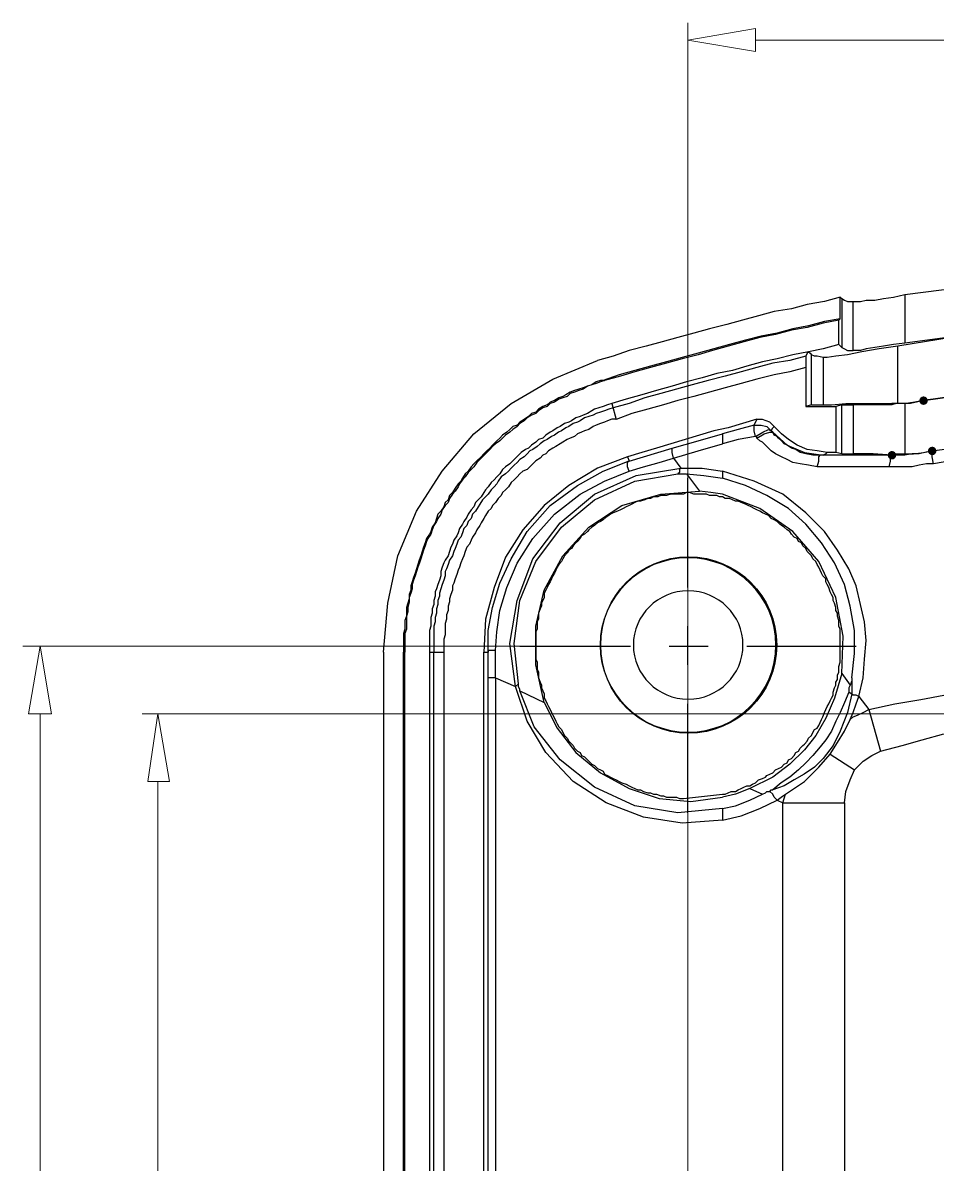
# Model space of a CAD drawing. Header units: millimetres. Extents: x 9 to 367, y 9 to 251.
# Drawn here: x 294.6 to 321.54, y 207.41 to 241.05 of the extents above; entities that cross this region are included whole.
import ezdxf

# ---------------------------------------------------------------- set-up
doc = ezdxf.new("R2010")
doc.units = ezdxf.units.MM
doc.layers.add('图层 1', color=7, linetype='Continuous')

msp = doc.modelspace()

# ---------------------------------------------------------------- hatches: boundary and pattern name
at = {"layer": '图层 1'}
h = msp.add_hatch(color=7, dxfattribs=at)
edge = h.paths.add_edge_path()
edge.add_arc((321.140772, 229.912227), 0.12506, 0, 360)
h = msp.add_hatch(color=7, dxfattribs=at)
edge = h.paths.add_edge_path()
edge.add_arc((320.209228, 228.303737), 0.12506, 0, 360)
h = msp.add_hatch(color=7, dxfattribs=at)
edge = h.paths.add_edge_path()
edge.add_arc((321.394667, 228.430667), 0.12506, 0, 360)

# ---------------------------------------------------------------- linework, layer by layer
at = {"layer": '图层 1', "color": 3, "lineweight": 5}
for points in [[(314.197859, 205.231929), (314.197859, 241.045929)], [(314.197859, 240.537929), (316.187878, 240.876596)], [(316.187772, 240.199298), (316.187772, 240.876631)], [(316.187772, 240.199298), (314.197753, 240.537965)], [(316.187772, 240.537929), (333.163439, 240.537929)], [(309.244859, 222.673404), (294.597526, 222.673404)], [(294.766859, 220.683702), (295.105526, 222.673369)], [(295.10549, 222.673404), (295.44451, 220.683737)], [(294.766859, 220.683702), (295.444545, 220.683702)], [(295.10549, 220.683702), (295.10549, 172.550702)], [(322.156737, 220.683702), (298.111404, 220.683702)], [(298.28049, 218.693965), (298.577176, 220.683631)], [(298.577141, 220.683702), (298.915808, 218.694035)], [(298.28049, 218.693965), (298.915843, 218.693965)], [(298.577141, 218.693965), (298.577141, 172.550631)]]:
    msp.add_lwpolyline(points, dxfattribs=at)
at = {"layer": '图层 1', "color": 7, "lineweight": 25}
for points in [[(320.590263, 233.045035), (327.913929, 233.976369), (335.152929, 234.315035), (342.434263, 233.976369), (349.757929, 233.045035)], [(318.685474, 232.960298), (318.219808, 232.833298), (317.711455, 232.748631), (317.246141, 232.621631), (316.737788, 232.536965), (316.272122, 232.409965), (315.806808, 232.282965), (315.341141, 232.155965), (314.832788, 232.028965), (314.367474, 231.901965), (313.901455, 231.774965), (313.435788, 231.647965), (312.970474, 231.520965), (312.462122, 231.393965), (311.996808, 231.224631), (311.531141, 231.097631)], [(318.685474, 232.325369), (318.685474, 232.960369)], [(318.685474, 232.960298), (318.727455, 232.917965)], [(318.72749, 232.917894), (318.812157, 232.875561)], [(318.72749, 232.917894), (318.72749, 231.478561)], [(318.812227, 232.875702), (318.896894, 232.833369), (319.066227, 232.833369)], [(319.066157, 232.833333), (319.150824, 232.833333), (319.278176, 232.833333), (319.447157, 232.875667), (319.70151, 232.875667), (319.95551, 232.918), (320.25149, 232.960333), (320.590157, 233.045)], [(319.066157, 231.393965), (319.066157, 232.833298)], [(349.969667, 231.520929), (346.286667, 232.113596), (342.603667, 232.536929), (338.878333, 232.748596), (335.153, 232.833263), (331.47, 232.748596), (327.744667, 232.536929), (324.061667, 232.113596), (320.378667, 231.520929)], [(349.757824, 231.605667), (342.434157, 232.579333), (335.153176, 232.918), (327.913824, 232.579333), (320.590157, 231.605667)], [(320.590263, 233.045035), (320.590263, 231.605702)], [(318.685474, 232.325369), (318.219808, 232.240702), (317.753788, 232.113702), (317.288474, 232.029035), (316.822808, 231.902035), (316.356788, 231.817369), (315.891122, 231.690369), (315.425808, 231.563369), (314.959788, 231.436369), (314.494122, 231.309369), (314.028808, 231.182369), (313.562788, 231.055369), (313.097122, 230.928369), (312.631808, 230.801369), (312.166141, 230.674369), (311.700122, 230.505035)], [(318.643071, 232.282965), (318.177404, 232.198298), (317.711384, 232.071298), (317.246071, 231.986631), (316.780404, 231.859631), (316.314384, 231.774965), (315.849071, 231.647965), (315.383404, 231.520965), (314.917384, 231.393965), (314.494051, 231.266965), (314.028737, 231.139965), (313.563071, 231.012965), (313.097051, 230.885965), (312.631737, 230.758965), (312.208404, 230.631965), (311.742384, 230.504965)], [(318.643071, 231.563298), (318.643071, 232.282965)], [(318.685474, 232.325369), (318.643141, 232.283035)], [(318.643071, 231.563298), (318.177404, 231.436298), (317.753718, 231.351631)], [(320.378737, 231.520929), (319.828051, 231.436263), (319.320404, 231.351596), (318.897071, 231.266929), (318.558404, 231.224596), (318.304404, 231.182263), (318.177404, 231.182263)], [(318.72749, 231.478737), (318.643176, 231.563404)], [(318.72749, 231.478737), (318.812157, 231.436404), (318.896824, 231.394071), (319.066157, 231.394071)], [(320.590263, 231.605667), (320.251596, 231.563333), (319.955263, 231.521), (319.701263, 231.478667), (319.447263, 231.436333), (319.277929, 231.394), (319.150929, 231.394), (319.066263, 231.394)], [(320.378737, 229.827667), (320.378737, 231.521)], [(305.223404, 222.503894), (305.350051, 223.943227), (305.646737, 225.340227), (306.197071, 226.652561), (306.959071, 227.837894), (307.890404, 228.938561), (308.991071, 229.827561), (310.218737, 230.547227), (311.531071, 231.097561)], [(317.753894, 231.351596), (317.28858, 231.266929), (316.822561, 231.139929), (316.399227, 231.055263), (315.933561, 230.928263), (315.51058, 230.801263), (315.044561, 230.716596), (314.621227, 230.589596), (314.155561, 230.462596), (313.73258, 230.335596), (313.266561, 230.208596), (312.843227, 230.081596), (312.377561, 229.954596), (311.95458, 229.827596)], [(317.669157, 231.224631), (317.203843, 231.097631), (316.69549, 231.012965), (316.230176, 230.885965), (315.76451, 230.758965), (315.29849, 230.631965), (314.790843, 230.504965), (314.325176, 230.377965), (313.859157, 230.250965), (313.393843, 230.123965), (312.928176, 229.996965), (312.462157, 229.827631), (311.996843, 229.700631)], [(317.669157, 231.224631), (317.669157, 230.885965)], [(317.711526, 231.309227), (317.669192, 231.224561)], [(317.753894, 231.351596), (317.711561, 231.309263)], [(317.753894, 231.351596), (317.796227, 231.309263), (317.838561, 231.266929)], [(318.177298, 231.182263), (318.007965, 231.224596), (317.923298, 231.224596), (317.838631, 231.266929)], [(317.838667, 229.785298), (317.838667, 231.266965)], [(318.177298, 231.182263), (318.177298, 229.785263)], [(349.207631, 229.912227), (342.264965, 230.885894), (335.152965, 231.224561), (328.083298, 230.885894), (321.140631, 229.912227)], [(321.140772, 229.912227), (328.083439, 230.885894), (335.153106, 231.224561), (342.265106, 230.885894), (349.207772, 229.912227)], [(317.669157, 230.886), (317.203843, 230.759), (316.737824, 230.674333), (316.230176, 230.547333), (315.76451, 230.420333), (315.29849, 230.293333), (314.832824, 230.166333), (314.36751, 230.039333), (313.90149, 229.912333), (313.478157, 229.785333), (313.012843, 229.658333), (312.546824, 229.531333), (312.081157, 229.362)], [(317.669157, 230.886), (317.669157, 229.743)], [(311.700192, 230.504965), (311.615878, 230.504965), (311.488526, 230.462631), (311.361526, 230.377965), (311.234878, 230.335631), (311.107526, 230.293298), (310.980526, 230.250965), (310.853878, 230.208631), (310.726526, 230.166298), (310.599526, 230.081631), (310.515212, 230.039298), (310.387859, 229.996965), (310.260859, 229.912298), (310.134212, 229.869965), (310.049192, 229.785298), (309.922192, 229.742965), (309.795545, 229.658298), (309.710526, 229.573631), (309.583526, 229.531298), (309.499212, 229.446631), (309.371859, 229.361965), (309.244859, 229.277298), (309.160545, 229.192631), (309.033192, 229.150298), (308.948526, 229.065631), (308.863859, 228.980965), (308.737212, 228.896298), (308.652192, 228.811631), (308.567526, 228.726965), (308.440878, 228.599965), (308.356212, 228.515298), (308.271192, 228.430631), (308.186526, 228.345965), (308.102212, 228.261298), (307.974859, 228.134298), (307.890192, 228.049631), (307.805526, 227.964965), (307.721212, 227.837965), (307.636192, 227.753298), (307.551526, 227.626298), (307.509192, 227.541631), (307.424526, 227.456965), (307.340212, 227.329965), (307.255192, 227.202965), (307.170526, 227.118298), (307.128192, 226.991298), (307.043878, 226.906631), (307.001545, 226.779631), (306.916526, 226.652631), (306.831859, 226.567965), (306.789526, 226.440965), (306.747192, 226.313965), (306.662878, 226.186965), (306.620545, 226.059965), (306.577859, 225.975298), (306.493192, 225.848298), (306.450859, 225.721298), (306.408526, 225.594298), (306.366192, 225.467298), (306.324212, 225.340298), (306.281878, 225.213298), (306.239545, 225.086298), (306.196859, 224.959298), (306.154526, 224.832298), (306.112192, 224.705298), (306.069859, 224.578298), (306.027878, 224.451298), (306.027878, 224.324298), (305.985545, 224.197298), (305.985545, 224.070298), (305.943212, 223.943298), (305.900878, 223.816298), (305.900878, 223.689298), (305.900878, 223.562298), (305.858192, 223.435298), (305.858192, 223.308298), (305.858192, 223.181298), (305.815859, 223.054298), (305.815859, 222.927298), (305.815859, 222.757965), (305.815859, 222.630965), (305.815859, 222.503965)], [(311.742561, 230.504965), (311.615914, 230.462631), (311.488561, 230.420298), (311.361561, 230.377965), (311.234914, 230.335631), (311.107561, 230.250965), (310.980561, 230.208631), (310.853561, 230.166298), (310.726561, 230.123965), (310.641894, 230.039298), (310.515247, 229.996965), (310.387894, 229.954631), (310.260894, 229.869965), (310.133894, 229.827631), (310.049227, 229.742965), (309.922228, 229.700631), (309.795228, 229.615965), (309.710561, 229.531298), (309.583561, 229.488965), (309.456914, 229.404298), (309.371894, 229.319631), (309.244894, 229.234965), (309.16058, 229.150298), (309.033228, 229.065631), (308.948561, 228.980965), (308.821914, 228.896298), (308.736894, 228.811631), (308.652227, 228.726965), (308.525227, 228.642298), (308.440914, 228.557631), (308.355894, 228.472965), (308.271227, 228.388298), (308.14458, 228.261298), (308.059914, 228.176631), (307.974894, 228.091965), (307.890227, 227.964965), (307.805561, 227.880298), (307.721247, 227.795631), (307.636227, 227.668631), (307.551561, 227.583965), (307.466894, 227.456965), (307.424561, 227.372298), (307.340247, 227.245298), (307.255227, 227.160631), (307.170561, 227.033631), (307.128227, 226.906631), (307.043914, 226.821965), (306.958894, 226.694965), (306.916561, 226.567965), (306.831894, 226.440965), (306.789561, 226.356298), (306.705247, 226.229298), (306.662914, 226.102298), (306.620228, 225.975298), (306.535561, 225.848298), (306.493227, 225.763631), (306.450894, 225.636631), (306.408561, 225.509631), (306.366227, 225.382631), (306.324247, 225.255631), (306.281914, 225.128631), (306.239227, 225.001631), (306.196894, 224.874631), (306.154561, 224.747631), (306.112227, 224.620631), (306.069894, 224.493631), (306.069894, 224.366631), (306.027914, 224.239631), (305.98558, 224.112631), (305.98558, 223.985631), (305.943247, 223.816298), (305.943247, 223.689298), (305.900561, 223.562298), (305.900561, 223.435298), (305.900561, 223.308298), (305.900561, 223.181298), (305.858228, 223.054298), (305.858228, 222.927298), (305.858228, 222.800298), (305.858228, 222.630965), (305.858228, 222.503965)], [(311.700192, 230.504965), (311.742526, 230.504965)], [(311.954439, 229.827667), (311.827439, 229.785333), (311.700086, 229.743), (311.573439, 229.700667), (311.446439, 229.658333), (311.36142, 229.616), (311.234772, 229.531333), (311.107773, 229.489), (311.022753, 229.446667), (310.896106, 229.404333), (310.769106, 229.319667), (310.684086, 229.277333), (310.557439, 229.235), (310.430439, 229.150333), (310.34542, 229.108), (310.218773, 229.023333), (310.134106, 228.981), (310.006753, 228.896333), (309.922086, 228.811667), (309.795439, 228.769333), (309.710772, 228.684667), (309.58342, 228.6), (309.499106, 228.515333), (309.414439, 228.473), (309.287086, 228.388333), (309.20242, 228.303667), (309.118106, 228.219), (309.033439, 228.134333), (308.94842, 228.049667), (308.821772, 227.965), (308.737106, 227.880333), (308.652439, 227.753333), (308.56742, 227.668667), (308.482753, 227.584), (308.398439, 227.499333), (308.313772, 227.372333), (308.228753, 227.287667), (308.18642, 227.203), (308.102106, 227.076), (308.017439, 226.991333), (307.932773, 226.906667), (307.890086, 226.779667), (307.80542, 226.695), (307.721106, 226.568), (307.678772, 226.483333), (307.594106, 226.356333), (307.551772, 226.271667), (307.466753, 226.144667), (307.42442, 226.017667), (307.382439, 225.933), (307.297772, 225.806), (307.255439, 225.679), (307.213106, 225.594333), (307.17042, 225.467333), (307.128086, 225.340333), (307.043772, 225.213333), (307.001439, 225.128667), (306.959106, 225.001667), (306.916772, 224.874667), (306.916772, 224.747667), (306.874439, 224.620667), (306.831753, 224.493667), (306.78942, 224.366667), (306.747086, 224.282), (306.747086, 224.155), (306.705106, 224.028), (306.705106, 223.901), (306.662772, 223.774), (306.662772, 223.647), (306.620439, 223.52), (306.620439, 223.393), (306.620439, 223.266), (306.578106, 223.139), (306.578106, 223.012), (306.578106, 222.885), (306.578106, 222.758), (306.578106, 222.631), (306.578106, 222.504)], [(311.954439, 229.827667), (312.081086, 229.362)], [(317.669157, 229.742894), (318.55851, 229.742894)], [(317.838667, 229.785298), (317.669333, 229.742965)], [(317.838667, 229.785298), (317.923333, 229.785298), (318.007647, 229.785298), (318.177333, 229.785298)], [(318.177298, 229.785298), (318.261965, 229.785298), (318.431298, 229.785298)], [(318.431192, 229.785298), (318.854526, 229.827631)], [(318.558333, 229.742894), (318.558333, 228.388227)], [(318.72749, 229.785298), (318.55851, 229.742965)], [(318.72749, 229.785298), (318.812157, 229.785298), (318.896824, 229.785298), (319.066157, 229.785298)], [(318.72749, 228.345929), (318.72749, 229.785263)], [(318.854596, 229.827667), (319.828263, 229.827667), (320.209263, 229.827667)], [(319.066157, 229.785298), (319.066157, 228.345965)], [(320.209228, 229.785298), (319.658894, 229.785298), (319.277894, 229.785298), (319.066227, 229.785298)], [(320.209228, 229.785298), (320.209228, 229.827631)], [(320.590263, 229.827667), (320.463616, 229.827667), (320.336263, 229.827667), (320.209263, 229.785333)], [(320.378737, 229.827667), (320.294071, 229.827667), (320.251737, 229.827667), (320.209404, 229.827667)], [(321.140772, 229.912227), (320.88642, 229.869894), (320.632772, 229.827561), (320.378772, 229.827561)], [(321.140772, 229.912227), (320.928753, 229.869894), (320.759772, 229.827561), (320.590086, 229.827561)], [(320.590263, 229.827667), (320.590263, 228.346)], [(311.996808, 229.700702), (311.869808, 229.658369), (311.742455, 229.616035), (311.615808, 229.573702), (311.488808, 229.531369), (311.403788, 229.489035), (311.277141, 229.446702), (311.150141, 229.404369), (311.022788, 229.319702), (310.938474, 229.277369), (310.811474, 229.235035), (310.684122, 229.150369), (310.599455, 229.108035), (310.472808, 229.023369), (310.387788, 228.981035), (310.260788, 228.896369), (310.176474, 228.854035), (310.049122, 228.769369), (309.964455, 228.727035), (309.837808, 228.642369), (309.753141, 228.557702), (309.625788, 228.473035), (309.541122, 228.430702), (309.456808, 228.346035), (309.372141, 228.261369), (309.244788, 228.176702), (309.160474, 228.092035), (309.075808, 228.007369), (308.990788, 227.922702), (308.906122, 227.838035), (308.821808, 227.753369), (308.694808, 227.668702), (308.609788, 227.541702), (308.567455, 227.457035), (308.482788, 227.372369), (308.398474, 227.287702), (308.313808, 227.160702), (308.228788, 227.076035), (308.144474, 226.991369), (308.059808, 226.864369), (308.017474, 226.779702), (307.932455, 226.652702), (307.847788, 226.568035), (307.805455, 226.441035), (307.721141, 226.356369), (307.678808, 226.229369), (307.594141, 226.144702), (307.551455, 226.017702), (307.509122, 225.890702), (307.424455, 225.806035), (307.382474, 225.679035), (307.340141, 225.552035), (307.297808, 225.467369), (307.255474, 225.340369), (307.170455, 225.213369), (307.128122, 225.086369), (307.086141, 224.959369), (307.043808, 224.874702), (307.043808, 224.747702), (307.001474, 224.620702), (306.959141, 224.493702), (306.916808, 224.366702), (306.874122, 224.239702), (306.874122, 224.155035), (306.831788, 224.028035), (306.831788, 223.901035), (306.789455, 223.774035), (306.789455, 223.647035), (306.747122, 223.520035), (306.747122, 223.393035), (306.705141, 223.266035), (306.705141, 223.139035), (306.705141, 223.012035), (306.705141, 222.885035), (306.705141, 222.758035), (306.705141, 222.631035), (306.705141, 222.504035)], [(312.081192, 229.362071), (311.954545, 229.362071), (311.827192, 229.319737), (311.742526, 229.277404), (311.615878, 229.235071), (311.488526, 229.192737), (311.403859, 229.150404), (311.277212, 229.065737), (311.149859, 229.023404), (311.065192, 228.981071), (310.938545, 228.938737), (310.853878, 228.854071), (310.726526, 228.811737), (310.641859, 228.769404), (310.515212, 228.684737), (310.430192, 228.642404), (310.303192, 228.557737), (310.218878, 228.515404), (310.091526, 228.430737), (310.006859, 228.346071), (309.922192, 228.303737), (309.837878, 228.219071), (309.710526, 228.134404), (309.625859, 228.049737), (309.541192, 227.965071), (309.456878, 227.880404), (309.329526, 227.838071), (309.244859, 227.753404), (309.160545, 227.668737), (309.075526, 227.584071), (308.990859, 227.499404), (308.906192, 227.372404), (308.821878, 227.287737), (308.737212, 227.203071), (308.694526, 227.118404), (308.609859, 227.033737), (308.525192, 226.906737), (308.440878, 226.822071), (308.398545, 226.737404), (308.313526, 226.652737), (308.228859, 226.525737), (308.186526, 226.441071), (308.102212, 226.314071), (308.059878, 226.229404), (307.974859, 226.102404), (307.932526, 226.017737), (307.847859, 225.890737), (307.805526, 225.806071), (307.763545, 225.679071), (307.678878, 225.594404), (307.636192, 225.467404), (307.593859, 225.340404), (307.551526, 225.255737), (307.509192, 225.128737), (307.466859, 225.001737), (307.424526, 224.917071), (307.382545, 224.790071), (307.340212, 224.663071), (307.297526, 224.536071), (307.255192, 224.451404), (307.255192, 224.324404), (307.212859, 224.197404), (307.170526, 224.070404), (307.170526, 223.985737), (307.128192, 223.858737), (307.128192, 223.731737), (307.086212, 223.604737), (307.086212, 223.477737), (307.043878, 223.350737), (307.043878, 223.223737), (307.043878, 223.139071), (307.043878, 223.012071), (307.001545, 222.885071), (307.001545, 222.758071), (307.001545, 222.631071), (307.001545, 222.504071)], [(316.230141, 229.362071), (315.806808, 229.235071), (315.383474, 229.108071), (314.959788, 229.023404), (314.536455, 228.896404), (314.113474, 228.769404), (313.690141, 228.642404), (313.266808, 228.515404), (312.843122, 228.388404), (312.419788, 228.261404)], [(316.145404, 229.192561), (315.679737, 229.065561), (315.213718, 228.938561)], [(316.145404, 229.192561), (316.230071, 229.361894)], [(316.145404, 229.192561), (316.357071, 229.192561), (316.526404, 229.150228)], [(316.187772, 228.853894), (316.145439, 229.023227), (316.145439, 229.150227), (316.145439, 229.192561)], [(316.187772, 228.853894), (316.399439, 228.980894), (316.568772, 229.065561), (316.653086, 229.023227)], [(316.737929, 229.150369), (316.610929, 229.277369), (316.399263, 229.362035), (316.230282, 229.362035)], [(316.526404, 229.150369), (316.653051, 229.023369)], [(316.653192, 229.023404), (316.695526, 229.108071)], [(316.695561, 229.107965), (316.737894, 229.150298)], [(318.304439, 228.388298), (318.007753, 228.430631), (317.71142, 228.472965), (317.415086, 228.599965), (317.161439, 228.769298), (316.94942, 228.938631), (316.738106, 229.150298)], [(321.394667, 228.430667), (328.210333, 229.362)], [(313.732439, 228.515263), (314.494086, 228.726929)], [(314.494157, 228.726965), (315.213824, 228.938631)], [(315.213824, 228.938667), (315.213824, 228.642333)], [(315.679596, 228.769333), (315.213929, 228.642333)], [(316.187772, 228.853894), (315.679772, 228.769227)], [(316.230141, 228.811702), (316.230141, 228.854035), (316.187808, 228.854035)], [(316.230141, 228.811702), (316.441808, 228.938702)], [(318.007824, 227.965071), (317.753824, 228.007404), (317.500176, 228.049737), (317.28851, 228.092071), (317.118824, 228.176737), (316.94949, 228.261404), (316.78051, 228.346071), (316.653157, 228.430737), (316.568843, 228.515404), (316.484176, 228.600071), (316.399157, 228.684737), (316.31449, 228.727071), (316.230176, 228.811737)], [(316.441667, 228.938667), (316.610647, 228.981), (316.695667, 228.981)], [(316.695561, 228.981035), (316.653227, 229.023369)], [(318.092561, 228.303737), (317.880894, 228.303737), (317.669227, 228.346071), (317.499894, 228.388404), (317.372894, 228.473071), (317.246247, 228.515404), (317.118894, 228.600071), (317.034227, 228.642404), (316.949561, 228.727071), (316.865247, 228.811737), (316.822561, 228.854071), (316.737894, 228.896404), (316.695561, 228.981071)], [(316.695561, 228.981035), (317.118894, 228.600035), (317.627247, 228.388369), (318.177227, 228.303702)], [(312.462227, 228.134228), (312.885561, 228.261227), (313.308894, 228.388228), (313.73258, 228.515227)], [(313.77449, 228.218965), (313.73251, 228.388298), (313.73251, 228.472965), (313.73251, 228.515298)], [(313.77449, 228.218965), (314.494157, 228.430631), (315.213824, 228.642298)], [(318.304439, 228.388298), (318.262106, 228.345965), (318.177439, 228.303631)], [(318.558333, 228.388298), (318.304333, 228.388298)], [(318.72749, 228.345929), (318.55851, 228.388263)], [(321.394667, 228.430667), (321.182647, 228.388333), (321.013667, 228.346), (320.802, 228.346), (320.590333, 228.303667), (320.378667, 228.303667), (320.209333, 228.303667)], [(320.590263, 228.345929), (320.844263, 228.345929), (321.140949, 228.388263), (321.394596, 228.430596)], [(321.437071, 228.049631), (321.394737, 228.261298), (321.394737, 228.388298), (321.394737, 228.430631)], [(312.419859, 228.261333), (311.530859, 227.922667), (310.684192, 227.414667), (309.964526, 226.822), (309.329526, 226.102333), (308.821878, 225.298), (308.482859, 224.409), (308.228859, 223.477667), (308.186526, 222.504)], [(311.700192, 227.837929), (312.462192, 228.134263)], [(312.419859, 228.261333), (312.462192, 228.134333)], [(312.462227, 227.837929), (312.419894, 227.964929), (312.419894, 228.091929), (312.462227, 228.134263)], [(312.462227, 227.837929), (312.885561, 227.964929), (313.35158, 228.091929), (313.774561, 228.218929)], [(313.77449, 228.218965), (313.98651, 227.922631)], [(318.007824, 227.965071), (318.050157, 228.134051), (318.050157, 228.261404), (318.09249, 228.303737)], [(320.209228, 228.303737), (318.092561, 228.303737)], [(318.177298, 228.303737), (318.134965, 228.303737), (318.092631, 228.303737)], [(318.72749, 228.345929), (318.812157, 228.345929), (318.896824, 228.345929), (319.066157, 228.345929)], [(320.209228, 228.303737), (319.658894, 228.346071), (319.277894, 228.346071), (319.066227, 228.346071)], [(321.437071, 228.049631), (321.225051, 228.049631), (321.013737, 228.007298), (320.802071, 227.964965), (320.547718, 227.964965), (320.336404, 227.964965), (320.124384, 227.964965)], [(320.12449, 227.965071), (320.166824, 228.134051), (320.166824, 228.261404), (320.209157, 228.303737)], [(320.209228, 228.303737), (320.336228, 228.346071), (320.46358, 228.346071), (320.590227, 228.346071)], [(322.622157, 228.261333), (321.437176, 228.049667)], [(308.313667, 222.503894), (308.313667, 223.138894), (308.440667, 223.816227), (308.652333, 224.535894), (308.991, 225.255561), (309.456667, 226.059894), (310.134, 226.821894), (310.938333, 227.414561), (311.700333, 227.837894)], [(308.525192, 222.546263), (308.567526, 223.096596), (308.652192, 223.731596), (308.863859, 224.408929), (309.160545, 225.128596), (309.625859, 225.848263), (310.260859, 226.567929), (311.022859, 227.160596), (311.742526, 227.541596), (312.462192, 227.837929)], [(309.118071, 221.487929), (308.948737, 222.757929), (309.160404, 224.027929), (309.625718, 225.255596), (310.430404, 226.313929), (311.446404, 227.160596), (312.674071, 227.710929), (313.986404, 227.922596)], [(309.20249, 221.572702), (309.075843, 222.758035), (309.244824, 224.028035), (309.71049, 225.171035), (310.472843, 226.187035), (311.446157, 226.991369), (312.631843, 227.541702), (313.90149, 227.753369)], [(313.901596, 227.753369), (313.986263, 227.753369), (314.070929, 227.753369), (314.155596, 227.753369)], [(313.986333, 227.922702), (313.944, 227.880369), (313.944, 227.795702), (313.901667, 227.753369)], [(313.986333, 227.922702), (314.621333, 227.922702), (315.213647, 227.838035)], [(314.15549, 227.753369), (314.66349, 227.711035), (315.213824, 227.626369)], [(314.15549, 227.753369), (314.53649, 227.245369)], [(315.213824, 227.837929), (315.213824, 227.626263)], [(319.235631, 221.191667), (319.362631, 221.742), (319.404965, 222.292333), (319.447298, 222.842667), (319.404965, 223.393), (319.277965, 223.901), (319.150965, 224.451333), (318.939298, 224.959333), (318.600631, 225.509667), (318.219631, 226.06), (317.669298, 226.610333), (316.991965, 227.160667), (316.145298, 227.541667), (315.213965, 227.838)], [(320.12449, 227.965071), (318.007824, 227.965071)], [(319.024106, 221.742035), (319.10842, 222.461702), (319.10842, 223.139035), (318.981772, 223.858702), (318.812086, 224.493702), (318.516106, 225.128702), (318.134753, 225.721369), (317.669086, 226.271702), (317.161439, 226.737369), (316.526439, 227.118369), (315.891086, 227.414702), (315.213753, 227.626369)], [(315.213824, 218.312929), (315.29849, 218.312929), (315.383157, 218.355263), (315.468176, 218.397596), (315.594824, 218.397596), (315.67949, 218.439929), (315.76451, 218.482263), (315.849176, 218.524596), (315.93349, 218.566929), (316.018157, 218.566929), (316.103176, 218.609263), (316.187843, 218.651596), (316.272157, 218.736263), (316.399157, 218.778596), (316.484176, 218.820929), (316.52651, 218.863263), (316.610824, 218.905596), (316.69549, 218.947929), (316.780157, 219.032596), (316.865176, 219.074929), (316.94949, 219.117263), (317.034157, 219.201929), (317.118824, 219.244263), (317.16151, 219.328929), (317.246176, 219.371263), (317.33049, 219.455929), (317.372824, 219.540596), (317.45749, 219.582929), (317.499824, 219.667596), (317.584843, 219.752263), (317.627176, 219.794596), (317.71149, 219.879263), (317.753824, 219.963929), (317.83849, 220.048596), (317.881176, 220.133263), (317.92351, 220.217929), (318.007824, 220.260263), (318.050157, 220.344929), (318.09249, 220.429596), (318.134824, 220.514263), (318.177157, 220.598929), (318.219843, 220.725929), (318.262176, 220.810596), (318.30451, 220.895263), (318.346843, 220.979929), (318.388824, 221.064596), (318.431157, 221.149263), (318.47349, 221.233929), (318.47349, 221.318596), (318.515824, 221.445596), (318.558157, 221.530263), (318.558157, 221.614929), (318.600843, 221.699596), (318.600843, 221.826596), (318.643176, 221.911263), (318.643176, 221.995929), (318.643176, 222.080596), (318.68551, 222.207596), (318.68551, 222.292263), (318.68551, 222.376929), (318.68551, 222.503929), (318.68551, 222.588596), (318.68551, 222.673263), (318.68551, 222.757929), (318.68551, 222.884929), (318.68551, 222.969596), (318.68551, 223.054263), (318.68551, 223.181263), (318.643176, 223.265929), (318.643176, 223.350596), (318.643176, 223.435263), (318.600843, 223.562263), (318.600843, 223.646929), (318.558157, 223.731596), (318.558157, 223.816263), (318.515824, 223.943263), (318.47349, 224.027929), (318.47349, 224.112596), (318.431157, 224.197263), (318.388824, 224.281929), (318.346843, 224.408929), (318.30451, 224.493596), (318.262176, 224.578263), (318.262176, 224.662929), (318.177157, 224.747596), (318.134824, 224.832263), (318.09249, 224.916929), (318.050157, 225.001596), (318.007824, 225.086263), (317.965843, 225.170929), (317.881176, 225.255596), (317.83849, 225.340263), (317.796157, 225.382596), (317.71149, 225.467263), (317.669157, 225.551929), (317.584843, 225.636596), (317.54251, 225.721263), (317.45749, 225.763596), (317.415157, 225.848263), (317.33049, 225.890596), (317.246176, 225.975263), (317.203843, 226.059929), (317.118824, 226.102263), (317.034157, 226.186929), (316.94949, 226.229263), (316.90751, 226.271596), (316.822843, 226.356263), (316.737824, 226.398596), (316.653157, 226.440929), (316.568843, 226.525596), (316.484176, 226.567929), (316.399157, 226.610263), (316.31449, 226.652596), (316.230176, 226.694929), (316.14551, 226.737263), (316.06049, 226.779596), (315.975824, 226.821929), (315.891157, 226.864263), (315.76451, 226.906596), (315.67949, 226.948929), (315.594824, 226.948929), (315.51051, 226.991263), (315.425843, 227.033596), (315.29849, 227.033596), (315.213824, 227.075929), (315.12951, 227.075929), (315.044843, 227.118263), (314.91749, 227.118263), (314.832824, 227.118263), (314.74851, 227.160596), (314.66349, 227.160596), (314.53649, 227.160596), (314.452176, 227.160596), (314.36751, 227.160596), (314.240157, 227.202929), (314.15549, 227.202929), (314.071176, 227.160596), (313.98651, 227.160596), (313.859157, 227.160596), (313.77449, 227.160596), (313.690176, 227.160596), (313.562824, 227.118263), (313.478157, 227.118263), (313.393843, 227.118263), (313.309176, 227.075929), (313.181824, 227.075929), (313.097157, 227.033596), (313.012843, 227.033596), (312.928176, 226.991263), (312.800824, 226.948929), (312.716157, 226.948929), (312.631843, 226.906596), (312.546824, 226.864263), (312.462157, 226.821929), (312.37749, 226.779596), (312.293176, 226.737263), (312.208157, 226.694929), (312.12349, 226.652596), (311.996843, 226.610263), (311.912176, 226.567929), (311.869843, 226.525596), (311.784824, 226.483263), (311.700157, 226.398596), (311.615843, 226.356263), (311.531176, 226.313929), (311.446157, 226.229263), (311.36149, 226.186929), (311.277176, 226.102263), (311.234843, 226.059929), (311.149824, 225.975263), (311.065157, 225.932929), (311.022824, 225.848263), (310.93851, 225.763596), (310.896176, 225.721263), (310.81151, 225.636596), (310.768824, 225.551929), (310.684157, 225.509596), (310.641824, 225.424929), (310.55751, 225.340263), (310.515176, 225.255596), (310.472843, 225.170929), (310.387824, 225.086263), (310.34549, 225.001596), (310.303157, 224.916929), (310.260824, 224.832263), (310.218843, 224.747596), (310.17651, 224.662929), (310.134176, 224.578263), (310.09149, 224.493596), (310.049157, 224.408929), (310.006824, 224.324263), (309.96449, 224.239596), (309.96449, 224.112596), (309.922157, 224.027929), (309.880176, 223.943263), (309.880176, 223.858596), (309.837843, 223.773929), (309.79551, 223.646929), (309.79551, 223.562263), (309.79551, 223.477596), (309.753176, 223.392929), (309.753176, 223.265929), (309.753176, 223.181263), (309.71049, 223.096596), (309.71049, 222.969596), (309.71049, 222.884929), (309.71049, 222.800263), (309.71049, 222.673263), (309.71049, 222.588596), (309.71049, 222.503929), (309.71049, 222.419263), (309.71049, 222.292263), (309.753176, 222.207596), (309.753176, 222.122929), (309.753176, 221.995929), (309.79551, 221.911263), (309.79551, 221.826596), (309.79551, 221.741929), (309.837843, 221.614929), (309.880176, 221.530263), (309.880176, 221.445596), (309.922157, 221.360929), (309.96449, 221.276263), (309.96449, 221.149263), (310.006824, 221.064596), (310.049157, 220.979929), (310.09149, 220.895263), (310.134176, 220.810596), (310.17651, 220.725929), (310.218843, 220.641263), (310.260824, 220.556596), (310.303157, 220.471929), (310.34549, 220.387263), (310.387824, 220.302596), (310.472843, 220.217929), (310.515176, 220.133263), (310.55751, 220.048596), (310.641824, 219.963929), (310.684157, 219.879263), (310.72649, 219.836929), (310.81151, 219.752263), (310.853843, 219.667596), (310.93851, 219.582929), (311.022824, 219.540596), (311.065157, 219.455929), (311.149824, 219.413596), (311.234843, 219.328929), (311.277176, 219.286596), (311.36149, 219.201929), (311.446157, 219.159596), (311.531176, 219.074929), (311.615843, 219.032596), (311.700157, 218.990263), (311.74249, 218.905596), (311.827157, 218.863263), (311.912176, 218.820929), (311.996843, 218.778596), (312.081157, 218.736263), (312.165824, 218.693929), (312.250843, 218.651596), (312.37749, 218.609263), (312.462157, 218.566929), (312.546824, 218.524596), (312.631843, 218.482263), (312.716157, 218.439929), (312.800824, 218.439929), (312.88549, 218.397596), (313.012843, 218.355263), (313.097157, 218.355263), (313.181824, 218.312929), (313.26649, 218.312929), (313.393843, 218.270596), (313.478157, 218.270596), (313.562824, 218.228263), (313.647843, 218.228263), (313.77449, 218.228263), (313.859157, 218.228263), (313.943824, 218.185929), (314.071176, 218.185929)], [(309.964526, 221.022333), (309.710526, 222.123), (309.710526, 223.266), (309.964526, 224.324333), (310.515212, 225.340333), (311.277212, 226.187), (312.250526, 226.822), (313.393878, 227.160667), (314.536526, 227.245333)], [(315.213824, 227.160631), (314.875157, 227.202965), (314.53649, 227.245298)], [(318.72749, 221.868965), (318.769824, 222.969631), (318.55851, 224.112631), (318.050157, 225.170965), (317.28851, 226.059965), (316.31449, 226.737298), (315.213824, 227.160631)], [(305.223404, 222.503894), (305.223404, 117.051561)], [(305.815965, 117.051596), (305.815965, 222.503929)], [(305.815965, 222.503894), (305.858298, 222.503894)], [(305.858333, 117.051596), (305.858333, 222.503929)], [(306.578, 222.503894), (307.001333, 222.503894)], [(306.578, 222.503894), (306.578, 117.051561)], [(306.705141, 117.051596), (306.705141, 222.503929)], [(307.001404, 222.503894), (307.001404, 117.051561)], [(308.186526, 117.051596), (308.186526, 222.503929)], [(308.186526, 222.503894), (308.313526, 222.503894)], [(308.525192, 222.546263), (308.398545, 222.546263), (308.313526, 222.546263), (308.313526, 222.503929)], [(308.313667, 221.742035), (308.313667, 222.504035)], [(308.525192, 221.742035), (308.525192, 222.546369)], [(308.525192, 221.742035), (308.313526, 221.742035)], [(308.313667, 117.856035), (308.313667, 221.742035)], [(308.525192, 221.742035), (309.118212, 221.488035)], [(308.525192, 221.742035), (308.525192, 117.856035)], [(318.72749, 221.868965), (318.515824, 221.149298), (318.262176, 220.556631), (317.965843, 220.048631), (317.627176, 219.625298), (317.203843, 219.201965), (316.69549, 218.820965), (316.018157, 218.482298)], [(318.72749, 221.868965), (318.981843, 221.530298)], [(319.024106, 221.742035), (319.024106, 221.657369), (318.981772, 221.530369)], [(319.024106, 221.742035), (319.024106, 221.530369), (319.024106, 221.276369)], [(309.118071, 221.487929), (309.202384, 221.572596)], [(315.213824, 217.550894), (314.028843, 217.466228), (312.88549, 217.635561), (311.784824, 218.058894), (310.81151, 218.693894), (310.006824, 219.540561), (309.456843, 220.471894), (309.118176, 221.487894)], [(309.244859, 221.361), (309.244859, 221.403333), (309.202526, 221.488), (309.202526, 221.572667)], [(315.213824, 217.889702), (313.90149, 217.762702), (312.631843, 217.974369), (311.446157, 218.524702), (310.430157, 219.329035), (309.668157, 220.302702), (309.244824, 221.361035)], [(309.244859, 221.361), (309.964526, 221.022333)], [(318.939369, 221.318631), (318.812369, 221.022298), (318.685369, 220.725965), (318.558369, 220.471965), (318.431369, 220.175631), (318.262035, 219.921631), (318.092702, 219.709965), (317.881035, 219.455965), (317.669016, 219.244298), (317.457702, 219.032631), (317.203702, 218.820965), (316.949349, 218.651631), (316.695702, 218.439965)], [(318.981737, 221.530333), (318.939404, 221.445667), (318.939404, 221.403333), (318.939404, 221.318667)], [(319.066157, 221.234035), (318.93951, 221.318702)], [(309.964526, 221.022333), (310.345526, 220.260333), (310.896212, 219.540667), (311.615878, 218.948), (312.462192, 218.482333), (313.351545, 218.186), (314.282526, 218.101333), (315.213859, 218.228333)], [(319.024106, 221.276227), (318.897106, 220.725894), (318.685439, 220.175561), (318.47342, 219.752227), (318.177439, 219.371227), (317.923439, 219.117227), (317.627106, 218.905561), (317.33042, 218.736227), (317.034086, 218.566894), (316.69542, 218.439894)], [(318.981737, 220.514369), (319.066051, 220.726035), (319.150718, 220.980035), (319.235737, 221.191702)], [(319.235631, 221.191667), (319.150965, 221.234), (319.066298, 221.234)], [(319.235631, 221.191667), (319.531965, 220.810667)], [(319.531929, 220.810631), (320.293929, 220.979965), (321.055929, 221.106965), (321.733263, 221.233965)], [(318.981737, 220.514369), (319.066051, 220.599035), (319.193404, 220.641369), (319.362737, 220.726035), (319.532071, 220.810702)], [(319.531929, 220.810631), (319.870596, 219.582965)], [(318.388824, 219.498404), (318.600843, 219.837071), (318.812157, 220.175737), (318.981843, 220.514404)], [(319.870561, 219.582965), (320.505561, 219.752298), (321.098227, 219.921631), (321.733227, 220.090965)], [(317.076596, 218.312929), (317.627282, 218.693929), (318.050263, 219.117263), (318.388929, 219.498263)], [(318.388824, 219.498404), (319.10849, 219.032737)], [(319.108526, 219.032631), (319.362878, 219.286631), (319.616526, 219.455965), (319.870526, 219.582965)], [(318.812227, 218.059035), (318.854561, 218.397702), (318.981561, 218.736369), (319.108561, 219.032702)], [(314.071106, 218.186), (315.213753, 218.313)], [(315.213824, 217.889702), (315.594824, 217.974369), (316.018157, 218.143702), (316.399157, 218.313035)], [(316.018263, 218.482263), (315.594929, 218.312929), (315.213929, 218.228263)], [(316.018263, 218.482263), (316.399263, 218.312929)], [(316.399298, 218.312929), (316.483965, 218.355263), (316.526298, 218.397596), (316.610965, 218.397596)], [(316.822702, 218.143631), (316.738035, 218.228298), (316.695702, 218.312965), (316.610683, 218.397631)], [(316.610824, 218.397702), (316.653157, 218.440035), (316.69549, 218.440035)], [(316.822702, 218.143631), (316.949349, 218.228298), (317.076702, 218.312965)], [(316.991859, 218.059035), (317.034192, 218.186035), (317.076526, 218.313035)], [(315.213824, 217.550894), (315.76451, 217.677894), (316.31449, 217.889561), (316.822843, 218.143561)], [(316.822702, 218.143631), (316.991682, 218.058965)], [(316.991859, 218.059035), (318.812192, 218.059035)], [(316.991859, 204.300702), (316.991859, 218.059035)], [(318.812227, 218.059035), (318.812227, 121.496702)], [(315.213824, 217.889702), (315.213824, 217.551035)]]:
    msp.add_lwpolyline(points, dxfattribs=at)
at = {"layer": '图层 1', "color": 1, "lineweight": 25}
for points in [[(314.197859, 224.409035), (314.197859, 227.626369)], [(314.197859, 222.123035), (314.197859, 223.266035)], [(309.244859, 222.673404), (312.504526, 222.673404)], [(313.647702, 222.673404), (314.790702, 222.673404)], [(315.933526, 222.673404), (319.150859, 222.673404)], [(314.197859, 217.762596), (314.197859, 220.979929)]]:
    msp.add_lwpolyline(points, dxfattribs=at)
at = {"layer": '图层 1', "color": 7, "lineweight": 25}
msp.add_circle((314.216803, 222.712033), 2.59812, dxfattribs=at)
for centre, major_axis, ratio in [((314.20375, 222.712209), (2.587978, 0), 0.992775), ((314.204562, 222.712209), (1.615193, 0), 0.988752)]:
    msp.add_ellipse(centre, major_axis=major_axis, ratio=ratio, start_param=0, end_param=6.283185, dxfattribs=at)

doc.saveas('drawing.dxf')
